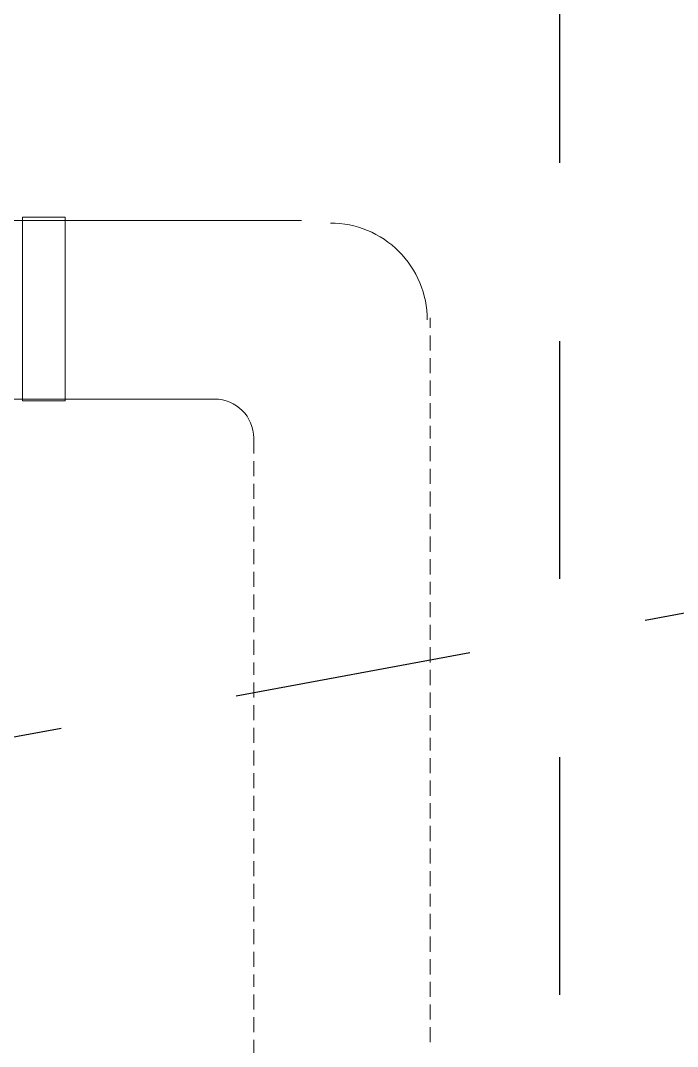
# Model space of a CAD drawing. Header units: metres. Extents: x 2999 to 3164, y 1641 to 1678.
# Drawn here: x 3141.4 to 3141.953, y 1664.735 to 1665.599 of the extents above; entities that cross this region are included whole.
import ezdxf

# ---------------------------------------------------------------- set-up
doc = ezdxf.new("R2010")
doc.units = ezdxf.units.M
doc.linetypes.add('CONTORNO_QUADRO_T', pattern=[0.35, 0.2, -0.15])
doc.layers.add('PDF28_Geometry', color=7, linetype='Continuous')

msp = doc.modelspace()

# ---------------------------------------------------------------- linework, layer by layer
at = {"layer": 'PDF28_Geometry', "linetype": 'CONTORNO_QUADRO_T'}
msp.add_line((3141.85389, 1668.47892), (3141.85389, 1660.48166), dxfattribs=at)
at = {"layer": 'PDF28_Geometry', "linetype": 'CONTORNO_QUADRO_T', "lineweight": 15}
for points in [[(3141.38178, 1665.4304), (3141.43681, 1665.4304), (3141.66118, 1665.4304)], [(3141.74502, 1665.34857), (3141.74502, 1665.34011)], [(3141.74502, 1665.33376), (3141.74502, 1665.32106)], [(3141.74502, 1665.31471), (3141.74502, 1665.30201)], [(3141.74502, 1665.29566), (3141.74502, 1665.28296)], [(3141.38178, 1665.28012), (3141.43681, 1665.28012), (3141.56381, 1665.28012)], [(3141.74502, 1665.27661), (3141.74502, 1665.26391)], [(3141.74502, 1665.25756), (3141.74502, 1665.24697)], [(3141.59685, 1665.24909), (3141.59685, 1665.23427)], [(3141.74502, 1665.24062), (3141.74502, 1665.22792)], [(3141.59685, 1665.22792), (3141.59685, 1665.21522)], [(3141.74502, 1665.22157), (3141.74502, 1665.20887)], [(3141.59685, 1665.20887), (3141.59685, 1665.19617)], [(3141.74502, 1665.20252), (3141.74502, 1665.18982)], [(3141.59685, 1665.18982), (3141.59685, 1665.17924)], [(3141.74502, 1665.18347), (3141.74502, 1665.17077)], [(3141.59685, 1665.17289), (3141.59685, 1665.16019)], [(3141.74502, 1665.16442), (3141.74502, 1665.15172)], [(3141.59685, 1665.15384), (3141.59685, 1665.14114)], [(3141.74502, 1665.14537), (3141.74502, 1665.13267)], [(3141.59685, 1665.13479), (3141.59685, 1665.12209)], [(3141.74502, 1665.12632), (3141.74502, 1665.11574)], [(3141.59685, 1665.11574), (3141.59685, 1665.10304)], [(3141.74502, 1665.10939), (3141.74502, 1665.09669)], [(3141.59685, 1665.09669), (3141.59685, 1665.08399)], [(3141.74502, 1665.09034), (3141.74502, 1665.07764)], [(3141.59685, 1665.07764), (3141.59685, 1665.06494)], [(3141.74502, 1665.07129), (3141.74502, 1665.05859)], [(3141.59685, 1665.05859), (3141.59685, 1665.04801)], [(3141.74502, 1665.05224), (3141.74502, 1665.03954)], [(3141.59685, 1665.04166), (3141.59685, 1665.02896)], [(3141.74502, 1665.03319), (3141.74502, 1665.02049)], [(3141.59685, 1665.02261), (3141.59685, 1665.00991)], [(3141.74502, 1665.01414), (3141.74502, 1665.00144)], [(3141.59685, 1665.00356), (3141.59685, 1664.99086)], [(3141.74502, 1664.99509), (3141.74502, 1664.98451)], [(3141.59685, 1664.98451), (3141.59685, 1664.97181)], [(3141.74502, 1664.97816), (3141.74502, 1664.96546)], [(3141.59685, 1664.96546), (3141.59685, 1664.95276)], [(3141.74502, 1664.95911), (3141.74502, 1664.94641)], [(3141.59685, 1664.94641), (3141.59685, 1664.93371)], [(3141.74502, 1664.94006), (3141.74502, 1664.92736)], [(3141.59685, 1664.92736), (3141.59685, 1664.91678)], [(3141.74502, 1664.92101), (3141.74502, 1664.90831)], [(3141.59685, 1664.91043), (3141.59685, 1664.89773)], [(3141.74502, 1664.90196), (3141.74502, 1664.88926)], [(3141.59685, 1664.89138), (3141.59685, 1664.87868)], [(3141.74502, 1664.88291), (3141.74502, 1664.87021)], [(3141.59685, 1664.87233), (3141.59685, 1664.85963)], [(3141.74502, 1664.86386), (3141.74502, 1664.85328)], [(3141.59685, 1664.85328), (3141.59685, 1664.84058)], [(3141.74502, 1664.84693), (3141.74502, 1664.83423)], [(3141.59685, 1664.83423), (3141.59685, 1664.82153)], [(3141.74502, 1664.82788), (3141.74502, 1664.81518)], [(3141.59685, 1664.81518), (3141.59685, 1664.80248)], [(3141.74502, 1664.80883), (3141.74502, 1664.79613)], [(3141.59685, 1664.79613), (3141.59685, 1664.78554)], [(3141.74502, 1664.78978), (3141.74502, 1664.77708)], [(3141.59685, 1664.77919), (3141.59685, 1664.76649)], [(3141.74502, 1664.77073), (3141.74502, 1664.75803)], [(3141.59685, 1664.76014), (3141.59685, 1664.74744)], [(3141.74502, 1664.75168), (3141.74502, 1664.73898)], [(3141.59685, 1664.74109), (3141.59685, 1664.72839)]]:
    msp.add_lwpolyline(points, dxfattribs=at)
msp.add_lwpolyline([(3141.40212, 1665.43324), (3141.4381, 1665.43324), (3141.4381, 1665.27872), (3141.40212, 1665.27872)], close=True, dxfattribs=at)
at = {"layer": 'PDF28_Geometry', "color": 150, "linetype": 'CONTORNO_QUADRO_T', "lineweight": 25, "true_color": 0x007fff}
msp.add_lwpolyline([(3141.23785, 1664.96685), (3142.46127, 1665.19333), (3143.24443, 1665.19545)], dxfattribs=at)
at = {"layer": 'PDF28_Geometry', "linetype": 'CONTORNO_QUADRO_T', "lineweight": 15}
for centre, radius, start, end in [((3141.66118, 1665.3468), 0.08149, 359.99993, 90.00007), ((3141.56381, 1665.24731), 0.03281, 0.00002, 89.99998)]:
    msp.add_arc(centre, radius, start, end, dxfattribs=at)

doc.saveas('drawing.dxf')
